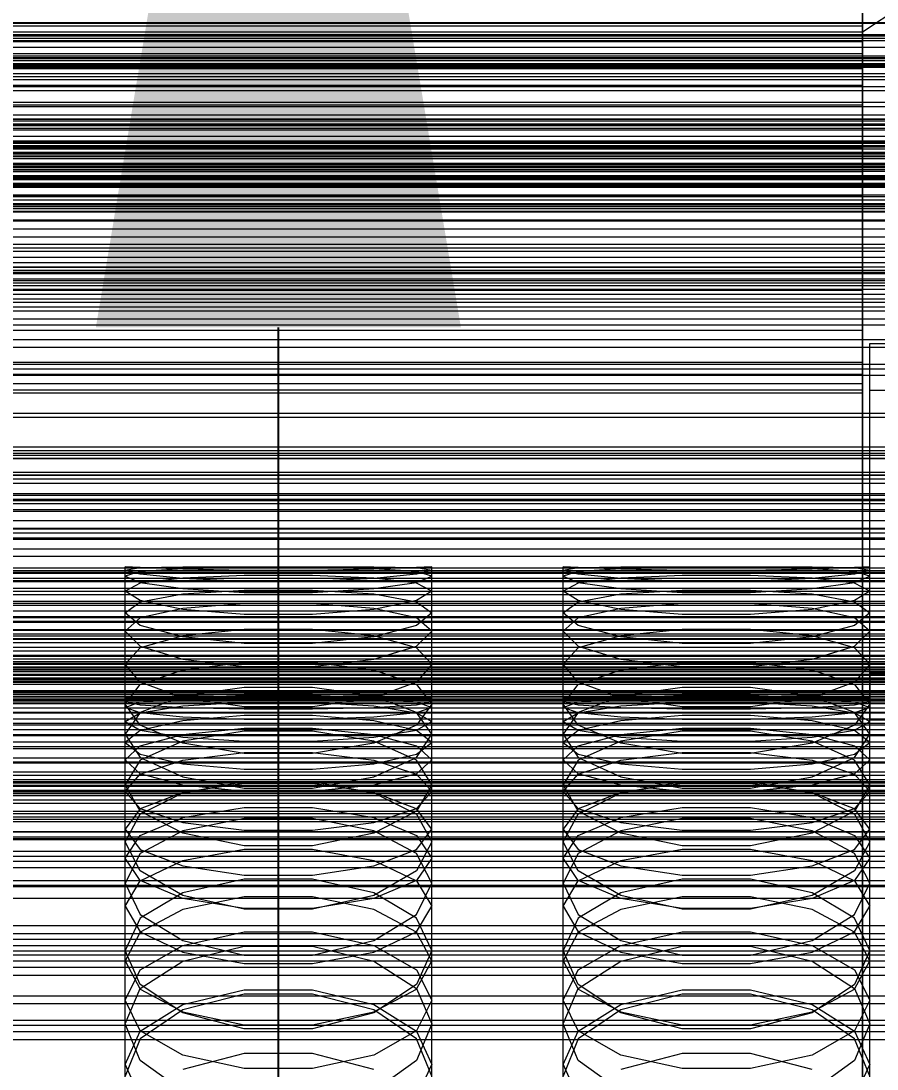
# Model space of a CAD drawing. Header units: millimetres. Extents: x -1970 to 59977, y -50268 to 6837.
# Drawn here: x 14.7 to 132, y -33951.5 to -33808.1 of the extents above; entities that cross this region are included whole.
import ezdxf

# ---------------------------------------------------------------- set-up
doc = ezdxf.new("R2010")
doc.units = ezdxf.units.MM
for name, color, linetype, lineweight in [('COTAS_O', 1, 'Continuous', 0), ('frontal_briquetadora', 7, 'Continuous', 0), ('frontal_C01', 7, 'Continuous', 0), ('frontal_C02', 7, 'Continuous', 0), ('frontal_C03', 7, 'Continuous', 0), ('frontal_secador', 7, 'Continuous', 0)]:
    doc.layers.add(name, color=color, linetype=linetype, lineweight=lineweight)
doc.dimstyles.new('R19_100', dxfattribs={"dimtxt": 250, "dimasz": 150, "dimexe": 150, "dimexo": 80, "dimgap": 100, "dimtad": 1, "dimtih": 1, "dimtoh": 1, "dimdsep": 46, "dimcen": 0.09, "dimadec": 0, "dimazin": 0, "dimtfac": 1, "dimtdec": 4, "dimtofl": 0, "dimtmove": 0, "dimatfit": 3, "dimfxl": 1, "dimtolj": 1, "dimtzin": 0, "dimarcsym": 0})

# ---------------------------------------------------------------- blocks, each defined once
blk = doc.blocks.new('*D39')
at = {"layer": 'COTAS_O', "color": 0, "lineweight": -2, "transparency": 16777216}
for p, q in [((-1725, -34320), (-1725, -33550)), ((1725, -34320), (1725, -33550)), ((-1575, -33700), (1575, -33700))]:
    blk.add_line(p, q, dxfattribs=at)
at = {"layer": 'COTAS_O', "color": 0, "transparency": 16777216}
for points in [[(-1575, -33675), (-1575, -33725), (-1725, -33700)], [(1575, -33675), (1575, -33725), (1725, -33700)]]:
    blk.add_solid(points, dxfattribs=at)
at = {"layer": 'Defpoints', "color": 0, "transparency": 16777216}
for p in [(1725, -33700), (-1725, -34400), (1725, -34400)]:
    blk.add_point(p, dxfattribs=at)
blk = doc.blocks.new('*D42')
at = {"layer": 'COTAS_O', "color": 0, "lineweight": -2, "transparency": 16777216}
for p, q in [((-570, -33700), (200, -33700)), ((50, -34750), (50, -33850)), ((-570, -34900), (200, -34900))]:
    blk.add_line(p, q, dxfattribs=at)
at = {"layer": 'COTAS_O', "color": 0, "transparency": 16777216}
for points in [[(25, -33850), (75, -33850), (50, -33700)], [(25, -34750), (75, -34750), (50, -34900)]]:
    blk.add_solid(points, dxfattribs=at)
at = {"layer": 'Defpoints', "color": 0, "transparency": 16777216}
for p in [(-650, -33700), (50, -33700), (-650, -34900)]:
    blk.add_point(p, dxfattribs=at)

msp = doc.modelspace()

# ---------------------------------------------------------------- linework, layer by layer
at = {"layer": 'frontal_briquetadora'}
for p, q in [((200, -33808.326), (-160, -33808.326)), ((200, -33861.773), (-160, -33861.773)), ((31.08, -33882.856), (29, -33882.75)), ((29, -33900.75), (29, -33882.75)), ((29, -33883.222), (31.08, -33882.881)), ((31.08, -33883.775), (29, -33883.222)), ((29, -33901.201), (29, -33883.222)), ((31.08, -33882.881), (36.906, -33882.76)), ((36.906, -33883.094), (31.08, -33882.856)), ((36.906, -33883.063), (31.08, -33883.423)), ((36.906, -33882.76), (45.326, -33882.752)), ((45.326, -33882.922), (36.906, -33883.063)), ((45.326, -33883.285), (36.906, -33883.094)), ((45.326, -33882.752), (54.674, -33882.752)), ((54.674, -33882.922), (45.326, -33882.922)), ((54.674, -33883.285), (45.326, -33883.285)), ((54.674, -33882.752), (63.094, -33882.76)), ((63.094, -33883.063), (54.674, -33882.922)), ((63.094, -33883.094), (54.674, -33883.285)), ((63.094, -33882.76), (68.92, -33882.881)), ((68.92, -33882.856), (63.094, -33883.094)), ((68.92, -33883.423), (63.094, -33883.063)), ((71, -33882.75), (68.92, -33882.856)), ((68.92, -33882.881), (71, -33883.222)), ((71, -33883.222), (68.92, -33883.775)), ((71, -33900.75), (71, -33882.75)), ((71, -33901.201), (71, -33883.222)), ((91.08, -33882.856), (89, -33882.75)), ((89, -33900.75), (89, -33882.75)), ((89, -33883.222), (91.08, -33882.881)), ((91.08, -33883.775), (89, -33883.222)), ((89, -33901.201), (89, -33883.222)), ((91.08, -33882.881), (96.906, -33882.76)), ((96.906, -33883.094), (91.08, -33882.856)), ((96.906, -33883.063), (91.08, -33883.423)), ((96.906, -33882.76), (105.326, -33882.752)), ((105.326, -33882.922), (96.906, -33883.063)), ((105.326, -33883.285), (96.906, -33883.094)), ((105.326, -33882.752), (114.674, -33882.752)), ((114.674, -33882.922), (105.326, -33882.922)), ((114.674, -33883.285), (105.326, -33883.285)), ((114.674, -33882.752), (123.094, -33882.76)), ((123.094, -33883.063), (114.674, -33882.922)), ((123.094, -33883.094), (114.674, -33883.285)), ((123.094, -33882.76), (128.92, -33882.881)), ((128.92, -33882.856), (123.094, -33883.094)), ((128.92, -33883.423), (123.094, -33883.063)), ((131, -33882.75), (128.92, -33882.856)), ((128.92, -33882.881), (131, -33883.222)), ((131, -33883.222), (128.92, -33883.775)), ((131, -33900.75), (131, -33882.75)), ((131, -33901.201), (131, -33883.222)), ((31.08, -33883.423), (29, -33884.062)), ((29, -33902.002), (29, -33884.062)), ((29, -33884.062), (31.08, -33884.912)), ((36.906, -33884.371), (31.08, -33883.775)), ((36.906, -33884.304), (31.08, -33885.021)), ((45.326, -33883.964), (36.906, -33884.304)), ((45.326, -33884.761), (36.906, -33884.371)), ((54.674, -33883.964), (45.326, -33883.964)), ((54.674, -33884.761), (45.326, -33884.761)), ((63.094, -33884.304), (54.674, -33883.964)), ((63.094, -33884.371), (54.674, -33884.761)), ((68.92, -33883.775), (63.094, -33884.371)), ((68.92, -33885.021), (63.094, -33884.304)), ((71, -33884.062), (68.92, -33883.423)), ((68.92, -33884.912), (71, -33884.062)), ((71, -33902.002), (71, -33884.062)), ((91.08, -33883.423), (89, -33884.062)), ((89, -33902.002), (89, -33884.062)), ((89, -33884.062), (91.08, -33884.912)), ((96.906, -33884.371), (91.08, -33883.775)), ((96.906, -33884.304), (91.08, -33885.021)), ((105.326, -33883.964), (96.906, -33884.304)), ((105.326, -33884.761), (96.906, -33884.371)), ((114.674, -33883.964), (105.326, -33883.964)), ((114.674, -33884.761), (105.326, -33884.761)), ((123.094, -33884.304), (114.674, -33883.964)), ((123.094, -33884.371), (114.674, -33884.761)), ((128.92, -33883.775), (123.094, -33884.371)), ((128.92, -33885.021), (123.094, -33884.304)), ((131, -33884.062), (128.92, -33883.423)), ((128.92, -33884.912), (131, -33884.062)), ((131, -33902.002), (131, -33884.062)), ((31.08, -33885.021), (29, -33886.106)), ((29, -33903.952), (29, -33886.106)), ((31.08, -33887.4), (29, -33886.106)), ((31.08, -33884.912), (36.906, -33885.746)), ((36.906, -33885.746), (45.326, -33886.268)), ((36.906, -33886.485), (45.326, -33885.947)), ((45.326, -33885.947), (54.674, -33885.947)), ((45.326, -33886.268), (54.674, -33886.268)), ((54.674, -33886.268), (63.094, -33885.746)), ((54.674, -33885.947), (63.094, -33886.485)), ((63.094, -33885.746), (68.92, -33884.912)), ((71, -33886.106), (68.92, -33885.021)), ((71, -33886.106), (68.92, -33887.4)), ((71, -33903.952), (71, -33886.106)), ((91.08, -33885.021), (89, -33886.106)), ((89, -33903.952), (89, -33886.106)), ((91.08, -33887.4), (89, -33886.106)), ((91.08, -33884.912), (96.906, -33885.746)), ((96.906, -33885.746), (105.326, -33886.268)), ((96.906, -33886.485), (105.326, -33885.947)), ((105.326, -33885.947), (114.674, -33885.947)), ((105.326, -33886.268), (114.674, -33886.268)), ((114.674, -33886.268), (123.094, -33885.746)), ((114.674, -33885.947), (123.094, -33886.485)), ((123.094, -33885.746), (128.92, -33884.912)), ((131, -33886.106), (128.92, -33885.021)), ((131, -33886.106), (128.92, -33887.4)), ((131, -33903.952), (131, -33886.106)), ((29, -33889.086), (31.08, -33887.559)), ((31.08, -33887.559), (36.906, -33886.485)), ((36.906, -33888.59), (31.08, -33887.4)), ((63.094, -33886.485), (68.92, -33887.559)), ((68.92, -33887.4), (63.094, -33888.59)), ((68.92, -33887.559), (71, -33889.086)), ((89, -33889.086), (91.08, -33887.559)), ((91.08, -33887.559), (96.906, -33886.485)), ((96.906, -33888.59), (91.08, -33887.4)), ((123.094, -33886.485), (128.92, -33887.559)), ((128.92, -33887.4), (123.094, -33888.59)), ((128.92, -33887.559), (131, -33889.086)), ((31.08, -33890.822), (29, -33889.086)), ((29, -33906.796), (29, -33889.086)), ((36.906, -33888.46), (31.08, -33889.77)), ((45.326, -33887.791), (36.906, -33888.46)), ((45.326, -33889.308), (36.906, -33888.59)), ((54.674, -33887.791), (45.326, -33887.791)), ((63.094, -33888.46), (54.674, -33887.791)), ((63.094, -33888.59), (54.674, -33889.308)), ((68.92, -33889.77), (63.094, -33888.46)), ((71, -33889.086), (68.92, -33890.822)), ((71, -33906.796), (71, -33889.086)), ((91.08, -33890.822), (89, -33889.086)), ((89, -33906.796), (89, -33889.086)), ((96.906, -33888.46), (91.08, -33889.77)), ((105.326, -33887.791), (96.906, -33888.46)), ((105.326, -33889.308), (96.906, -33888.59)), ((114.674, -33887.791), (105.326, -33887.791)), ((123.094, -33888.46), (114.674, -33887.791)), ((123.094, -33888.59), (114.674, -33889.308)), ((128.92, -33889.77), (123.094, -33888.46)), ((131, -33889.086), (128.92, -33890.822)), ((131, -33906.796), (131, -33889.086)), ((31.08, -33889.77), (29, -33891.591)), ((54.674, -33889.308), (45.326, -33889.308)), ((71, -33891.591), (68.92, -33889.77)), ((91.08, -33889.77), (89, -33891.591)), ((114.674, -33889.308), (105.326, -33889.308)), ((131, -33891.591), (128.92, -33889.77)), ((29, -33909.185), (29, -33891.591)), ((29, -33891.591), (31.08, -33893.618)), ((36.906, -33892.364), (31.08, -33890.822)), ((45.326, -33891.333), (36.906, -33892.198)), ((54.674, -33891.333), (45.326, -33891.333)), ((63.094, -33892.198), (54.674, -33891.333)), ((68.92, -33890.822), (63.094, -33892.364)), ((68.92, -33893.618), (71, -33891.591)), ((71, -33909.185), (71, -33891.591)), ((89, -33909.185), (89, -33891.591)), ((89, -33891.591), (91.08, -33893.618)), ((96.906, -33892.364), (91.08, -33890.822)), ((105.326, -33891.333), (96.906, -33892.198)), ((114.674, -33891.333), (105.326, -33891.333)), ((123.094, -33892.198), (114.674, -33891.333)), ((128.92, -33890.822), (123.094, -33892.364)), ((128.92, -33893.618), (131, -33891.591)), ((131, -33909.185), (131, -33891.591)), ((36.906, -33892.198), (31.08, -33893.859)), ((45.326, -33893.278), (36.906, -33892.364)), ((54.674, -33893.277), (45.326, -33893.278)), ((63.094, -33892.364), (54.674, -33893.277)), ((68.92, -33893.859), (63.094, -33892.198)), ((96.906, -33892.198), (91.08, -33893.859)), ((105.326, -33893.278), (96.906, -33892.364)), ((114.674, -33893.277), (105.326, -33893.278)), ((123.094, -33892.364), (114.674, -33893.277)), ((128.92, -33893.859), (123.094, -33892.198)), ((31.08, -33893.859), (29, -33896.116)), ((31.08, -33893.618), (36.906, -33895.393)), ((63.094, -33895.393), (68.92, -33893.618)), ((71, -33896.116), (68.92, -33893.859)), ((91.08, -33893.859), (89, -33896.116)), ((91.08, -33893.618), (96.906, -33895.393)), ((123.094, -33895.393), (128.92, -33893.618)), ((131, -33896.116), (128.92, -33893.859)), ((200, -33895.045), (-160, -33895.045)), ((31.08, -33898.576), (29, -33896.116)), ((29, -33913.502), (29, -33896.116)), ((36.906, -33895.393), (45.326, -33896.435)), ((36.906, -33896.858), (45.326, -33895.8)), ((45.326, -33895.8), (54.674, -33895.8)), ((54.674, -33896.435), (63.094, -33895.393)), ((54.674, -33895.8), (63.094, -33896.858)), ((71, -33896.116), (68.92, -33898.576)), ((71, -33913.502), (71, -33896.116)), ((91.08, -33898.576), (89, -33896.116)), ((89, -33913.502), (89, -33896.116)), ((96.906, -33895.393), (105.326, -33896.435)), ((96.906, -33896.858), (105.326, -33895.8)), ((105.326, -33895.8), (114.674, -33895.8)), ((114.674, -33896.435), (123.094, -33895.393)), ((114.674, -33895.8), (123.094, -33896.858)), ((131, -33896.116), (128.92, -33898.576)), ((131, -33913.502), (131, -33896.116)), ((31.08, -33898.867), (36.906, -33896.858)), ((45.326, -33896.435), (54.674, -33896.435)), ((63.094, -33896.858), (68.92, -33898.867)), ((91.08, -33898.867), (96.906, -33896.858)), ((105.326, -33896.435), (114.674, -33896.435)), ((123.094, -33896.858), (128.92, -33898.867)), ((29, -33901.553), (31.08, -33898.867)), ((36.906, -33900.697), (31.08, -33898.576)), ((68.92, -33898.576), (63.094, -33900.697)), ((68.92, -33898.867), (71, -33901.553)), ((89, -33901.553), (91.08, -33898.867)), ((96.906, -33900.697), (91.08, -33898.576)), ((128.92, -33898.576), (123.094, -33900.697)), ((128.92, -33898.867), (131, -33901.553)), ((184, -33900), (-194, -33900)), ((36.907, -33900.395), (31.08, -33900.754)), ((36.906, -33900.472), (31.08, -33902.709)), ((45.326, -33899.285), (36.906, -33900.472)), ((45.327, -33900.196), (36.907, -33900.395)), ((36.907, -33900.66), (45.327, -33900.329)), ((54.674, -33899.285), (45.326, -33899.285)), ((54.673, -33900.196), (45.327, -33900.196)), ((45.327, -33900.329), (54.673, -33900.329)), ((63.093, -33900.395), (54.673, -33900.196)), ((54.673, -33900.329), (63.093, -33900.66)), ((63.094, -33900.472), (54.674, -33899.285)), ((68.92, -33900.754), (63.093, -33900.395)), ((68.92, -33902.709), (63.094, -33900.472)), ((96.907, -33900.395), (91.08, -33900.754)), ((96.906, -33900.472), (91.08, -33902.709)), ((105.326, -33899.285), (96.906, -33900.472)), ((105.327, -33900.196), (96.907, -33900.395)), ((96.907, -33900.66), (105.327, -33900.329)), ((114.674, -33899.285), (105.326, -33899.285)), ((114.673, -33900.196), (105.327, -33900.196)), ((105.327, -33900.329), (114.673, -33900.329)), ((123.093, -33900.395), (114.673, -33900.196)), ((114.673, -33900.329), (123.093, -33900.66)), ((123.094, -33900.472), (114.674, -33899.285)), ((128.92, -33900.754), (123.093, -33900.395)), ((128.92, -33902.709), (123.094, -33900.472)), ((29, -33900.75), (31.08, -33900.75)), ((31.08, -33900.754), (29, -33901.201)), ((29, -33901.201), (31.08, -33901.648)), ((29, -33902.002), (31.08, -33901.257)), ((31.08, -33904.442), (29, -33901.553)), ((29, -33918.691), (29, -33901.553)), ((31.08, -33902.746), (29, -33902.002)), ((31.08, -33901.257), (36.907, -33900.66)), ((31.08, -33900.75), (36.907, -33900.75)), ((31.08, -33901.648), (36.907, -33902.006)), ((31.08, -33902.762), (36.907, -33901.809)), ((45.326, -33901.931), (36.906, -33900.697)), ((36.907, -33900.75), (45.327, -33900.75)), ((36.907, -33901.809), (45.327, -33901.279)), ((36.907, -33902.006), (45.327, -33902.205)), ((54.674, -33901.931), (45.326, -33901.931)), ((45.327, -33900.75), (54.673, -33900.75)), ((45.327, -33901.279), (54.673, -33901.279)), ((54.673, -33900.75), (63.093, -33900.75)), ((54.673, -33901.279), (63.093, -33901.809)), ((54.673, -33902.205), (63.093, -33902.006)), ((63.094, -33900.697), (54.674, -33901.931)), ((63.093, -33900.66), (68.92, -33901.257)), ((63.093, -33900.75), (68.92, -33900.75)), ((63.093, -33902.006), (68.92, -33901.648)), ((63.093, -33901.809), (68.92, -33902.762)), ((68.92, -33900.75), (71, -33900.75)), ((71, -33901.201), (68.92, -33900.754)), ((68.92, -33901.648), (71, -33901.201)), ((68.92, -33901.257), (71, -33902.002)), ((71, -33901.553), (68.92, -33904.442)), ((71, -33902.002), (68.92, -33902.746)), ((71, -33918.691), (71, -33901.553)), ((89, -33900.75), (91.08, -33900.75)), ((91.08, -33900.754), (89, -33901.201)), ((89, -33901.201), (91.08, -33901.648)), ((89, -33902.002), (91.08, -33901.257)), ((91.08, -33904.442), (89, -33901.553)), ((89, -33918.691), (89, -33901.553)), ((91.08, -33902.746), (89, -33902.002)), ((91.08, -33901.257), (96.907, -33900.66)), ((91.08, -33900.75), (96.907, -33900.75)), ((91.08, -33901.648), (96.907, -33902.006)), ((91.08, -33902.762), (96.907, -33901.809)), ((105.326, -33901.931), (96.906, -33900.697)), ((96.907, -33900.75), (105.327, -33900.75)), ((96.907, -33901.809), (105.327, -33901.279)), ((96.907, -33902.006), (105.327, -33902.205)), ((114.674, -33901.931), (105.326, -33901.931)), ((105.327, -33900.75), (114.673, -33900.75)), ((105.327, -33901.279), (114.673, -33901.279)), ((114.673, -33900.75), (123.093, -33900.75)), ((114.673, -33901.279), (123.093, -33901.809)), ((114.673, -33902.205), (123.093, -33902.006)), ((123.094, -33900.697), (114.674, -33901.931)), ((123.093, -33900.66), (128.92, -33901.257)), ((123.093, -33900.75), (128.92, -33900.75)), ((123.093, -33902.006), (128.92, -33901.648)), ((123.093, -33901.809), (128.92, -33902.762)), ((128.92, -33900.75), (131, -33900.75)), ((131, -33901.201), (128.92, -33900.754)), ((128.92, -33901.648), (131, -33901.201)), ((128.92, -33901.257), (131, -33902.002)), ((131, -33901.553), (128.92, -33904.442)), ((131, -33902.002), (128.92, -33902.746)), ((131, -33918.691), (131, -33901.553)), ((31.08, -33902.709), (29, -33905.679)), ((29, -33903.952), (31.08, -33902.762)), ((36.907, -33903.344), (31.08, -33902.746)), ((45.327, -33903.131), (36.907, -33903.856)), ((45.327, -33903.675), (36.907, -33903.344)), ((45.327, -33902.205), (54.673, -33902.205)), ((54.673, -33903.131), (45.327, -33903.131)), ((63.093, -33903.856), (54.673, -33903.131)), ((63.093, -33903.344), (54.673, -33903.675)), ((68.92, -33902.746), (63.093, -33903.344)), ((71, -33905.679), (68.92, -33902.709)), ((68.92, -33902.762), (71, -33903.952)), ((91.08, -33902.709), (89, -33905.679)), ((89, -33903.952), (91.08, -33902.762)), ((96.907, -33903.344), (91.08, -33902.746)), ((105.327, -33903.131), (96.907, -33903.856)), ((105.327, -33903.675), (96.907, -33903.344)), ((105.327, -33902.205), (114.673, -33902.205)), ((114.673, -33903.131), (105.327, -33903.131)), ((123.093, -33903.856), (114.673, -33903.131)), ((123.093, -33903.344), (114.673, -33903.675)), ((128.92, -33902.746), (123.093, -33903.344)), ((131, -33905.679), (128.92, -33902.709)), ((128.92, -33902.762), (131, -33903.952)), ((29, -33903.952), (31.08, -33905.141)), ((36.907, -33903.856), (31.08, -33905.165)), ((36.906, -33906.903), (31.08, -33904.442)), ((36.907, -33905.719), (45.327, -33904.863)), ((54.673, -33903.675), (45.327, -33903.675)), ((45.327, -33904.863), (54.673, -33904.863)), ((54.673, -33904.863), (63.093, -33905.719)), ((68.92, -33905.165), (63.093, -33903.856)), ((68.92, -33904.442), (63.094, -33906.903)), ((68.92, -33905.141), (71, -33903.952)), ((89, -33903.952), (91.08, -33905.141)), ((96.907, -33903.856), (91.08, -33905.165)), ((96.906, -33906.903), (91.08, -33904.442)), ((96.907, -33905.719), (105.327, -33904.863)), ((114.673, -33903.675), (105.327, -33903.675)), ((105.327, -33904.863), (114.673, -33904.863)), ((114.673, -33904.863), (123.093, -33905.719)), ((128.92, -33905.165), (123.093, -33903.856)), ((128.92, -33904.442), (123.094, -33906.903)), ((128.92, -33905.141), (131, -33903.952)), ((31.08, -33905.165), (29, -33906.796)), ((29, -33922.627), (29, -33905.679)), ((29, -33905.679), (31.08, -33908.849)), ((31.08, -33905.141), (36.907, -33906.095)), ((31.08, -33907.261), (36.907, -33905.719)), ((45.326, -33905.267), (36.906, -33906.643)), ((36.907, -33906.095), (45.327, -33906.624)), ((54.674, -33905.267), (45.326, -33905.267)), ((54.673, -33906.624), (63.093, -33906.095)), ((63.094, -33906.643), (54.674, -33905.267)), ((63.093, -33906.095), (68.92, -33905.141)), ((63.093, -33905.719), (68.92, -33907.261)), ((71, -33906.796), (68.92, -33905.165)), ((68.92, -33908.849), (71, -33905.679)), ((71, -33922.627), (71, -33905.679)), ((91.08, -33905.165), (89, -33906.796)), ((89, -33922.627), (89, -33905.679)), ((89, -33905.679), (91.08, -33908.849)), ((91.08, -33905.141), (96.907, -33906.095)), ((91.08, -33907.261), (96.907, -33905.719)), ((105.326, -33905.267), (96.906, -33906.643)), ((96.907, -33906.095), (105.327, -33906.624)), ((114.674, -33905.267), (105.326, -33905.267)), ((114.673, -33906.624), (123.093, -33906.095)), ((123.094, -33906.643), (114.674, -33905.267)), ((123.093, -33906.095), (128.92, -33905.141)), ((123.093, -33905.719), (128.92, -33907.261)), ((131, -33906.796), (128.92, -33905.165)), ((128.92, -33908.849), (131, -33905.679)), ((131, -33922.627), (131, -33905.679)), ((29, -33906.796), (31.08, -33908.427)), ((29, -33909.185), (31.08, -33907.261)), ((36.906, -33906.643), (31.08, -33909.219)), ((45.326, -33908.325), (36.906, -33906.903)), ((45.327, -33906.624), (54.673, -33906.624)), ((63.094, -33906.903), (54.674, -33908.325)), ((68.92, -33909.219), (63.094, -33906.643)), ((68.92, -33908.427), (71, -33906.796)), ((68.92, -33907.261), (71, -33909.185)), ((89, -33906.796), (91.08, -33908.427)), ((89, -33909.185), (91.08, -33907.261)), ((96.906, -33906.643), (91.08, -33909.219)), ((105.326, -33908.325), (96.906, -33906.903)), ((105.327, -33906.624), (114.673, -33906.624)), ((123.094, -33906.903), (114.674, -33908.325)), ((128.92, -33909.219), (123.094, -33906.643)), ((128.92, -33908.427), (131, -33906.796)), ((128.92, -33907.261), (131, -33909.185)), ((31.08, -33911.108), (29, -33909.185)), ((31.08, -33909.219), (29, -33912.608)), ((31.08, -33908.427), (36.907, -33909.735)), ((31.08, -33908.849), (36.906, -33911.534)), ((36.907, -33909.253), (45.327, -33908.203)), ((54.674, -33908.325), (45.326, -33908.325)), ((45.327, -33908.203), (54.673, -33908.203)), ((54.673, -33908.203), (63.093, -33909.253)), ((63.093, -33909.735), (68.92, -33908.427)), ((63.094, -33911.534), (68.92, -33908.849)), ((71, -33909.185), (68.92, -33911.108)), ((71, -33912.608), (68.92, -33909.219)), ((91.08, -33911.108), (89, -33909.185)), ((91.08, -33909.219), (89, -33912.608)), ((91.08, -33908.427), (96.907, -33909.735)), ((91.08, -33908.849), (96.906, -33911.534)), ((96.907, -33909.253), (105.327, -33908.203)), ((114.674, -33908.325), (105.326, -33908.325)), ((105.327, -33908.203), (114.673, -33908.203)), ((114.673, -33908.203), (123.093, -33909.253)), ((123.093, -33909.735), (128.92, -33908.427)), ((123.094, -33911.534), (128.92, -33908.849)), ((131, -33909.185), (128.92, -33911.108)), ((131, -33912.608), (128.92, -33909.219)), ((31.08, -33911.144), (36.907, -33909.253)), ((36.907, -33909.735), (45.327, -33910.461)), ((45.327, -33910.461), (54.673, -33910.461)), ((54.673, -33910.461), (63.093, -33909.735)), ((63.093, -33909.253), (68.92, -33911.144)), ((91.08, -33911.144), (96.907, -33909.253)), ((96.907, -33909.735), (105.327, -33910.461)), ((105.327, -33910.461), (114.673, -33910.461)), ((114.673, -33910.461), (123.093, -33909.735)), ((123.093, -33909.253), (128.92, -33911.144)), ((29, -33913.502), (31.08, -33911.144)), ((36.907, -33912.651), (31.08, -33911.108)), ((36.906, -33911.534), (45.326, -33913.08)), ((54.674, -33913.08), (63.094, -33911.534)), ((68.92, -33911.108), (63.093, -33912.651)), ((68.92, -33911.144), (71, -33913.502)), ((89, -33913.502), (91.08, -33911.144)), ((96.907, -33912.651), (91.08, -33911.108)), ((96.906, -33911.534), (105.326, -33913.08)), ((114.674, -33913.08), (123.094, -33911.534)), ((128.92, -33911.108), (123.093, -33912.651)), ((128.92, -33911.144), (131, -33913.502)), ((31.08, -33916.193), (29, -33912.608)), ((29, -33929.238), (29, -33912.608)), ((29, -33913.502), (31.08, -33915.861)), ((36.906, -33913.701), (45.326, -33912.14)), ((45.327, -33912.428), (36.907, -33913.668)), ((45.327, -33913.507), (36.907, -33912.651)), ((45.326, -33912.14), (54.674, -33912.14)), ((45.326, -33913.08), (54.674, -33913.08)), ((54.673, -33912.428), (45.327, -33912.428)), ((54.673, -33913.507), (45.327, -33913.507)), ((63.093, -33913.668), (54.673, -33912.428)), ((63.093, -33912.651), (54.673, -33913.507)), ((54.674, -33912.14), (63.094, -33913.701)), ((71, -33912.608), (68.92, -33916.193)), ((68.92, -33915.861), (71, -33913.502)), ((71, -33929.238), (71, -33912.608)), ((91.08, -33916.193), (89, -33912.608)), ((89, -33929.238), (89, -33912.608)), ((89, -33913.502), (91.08, -33915.861)), ((96.906, -33913.701), (105.326, -33912.14)), ((105.327, -33912.428), (96.907, -33913.668)), ((105.327, -33913.507), (96.907, -33912.651)), ((105.326, -33912.14), (114.674, -33912.14)), ((105.326, -33913.08), (114.674, -33913.08)), ((114.673, -33912.428), (105.327, -33912.428)), ((114.673, -33913.507), (105.327, -33913.507)), ((123.093, -33913.668), (114.673, -33912.428)), ((123.093, -33912.651), (114.673, -33913.507)), ((114.674, -33912.14), (123.094, -33913.701)), ((131, -33912.608), (128.92, -33916.193)), ((128.92, -33915.861), (131, -33913.502)), ((131, -33929.238), (131, -33912.608)), ((36.907, -33913.668), (31.08, -33915.903)), ((31.08, -33916.61), (36.906, -33913.701)), ((68.92, -33915.903), (63.093, -33913.668)), ((63.094, -33913.701), (68.92, -33916.61)), ((96.907, -33913.668), (91.08, -33915.903)), ((91.08, -33916.61), (96.906, -33913.701)), ((128.92, -33915.903), (123.093, -33913.668)), ((123.094, -33913.701), (128.92, -33916.61)), ((31.08, -33915.903), (29, -33918.691)), ((31.08, -33915.861), (36.907, -33917.752)), ((36.906, -33919.209), (31.08, -33916.193)), ((36.907, -33917.096), (45.327, -33915.73)), ((45.327, -33915.73), (54.673, -33915.73)), ((54.673, -33915.73), (63.093, -33917.096)), ((63.093, -33917.752), (68.92, -33915.861)), ((68.92, -33916.193), (63.094, -33919.209)), ((71, -33918.691), (68.92, -33915.903)), ((91.08, -33915.903), (89, -33918.691)), ((91.08, -33915.861), (96.907, -33917.752)), ((96.906, -33919.209), (91.08, -33916.193)), ((96.907, -33917.096), (105.327, -33915.73)), ((105.327, -33915.73), (114.673, -33915.73)), ((114.673, -33915.73), (123.093, -33917.096)), ((123.093, -33917.752), (128.92, -33915.861)), ((128.92, -33916.193), (123.094, -33919.209)), ((131, -33918.691), (128.92, -33915.903)), ((29, -33920.41), (31.08, -33916.61)), ((31.08, -33919.558), (36.907, -33917.096)), ((45.326, -33917.209), (36.906, -33918.891)), ((36.907, -33917.752), (45.327, -33918.801)), ((54.674, -33917.209), (45.326, -33917.209)), ((54.673, -33918.801), (63.093, -33917.752)), ((63.094, -33918.891), (54.674, -33917.209)), ((63.093, -33917.096), (68.92, -33919.558)), ((68.92, -33916.61), (71, -33920.41)), ((89, -33920.41), (91.08, -33916.61)), ((91.08, -33919.558), (96.907, -33917.096)), ((105.326, -33917.209), (96.906, -33918.891)), ((96.907, -33917.752), (105.327, -33918.801)), ((114.674, -33917.209), (105.326, -33917.209)), ((114.673, -33918.801), (123.093, -33917.752)), ((123.094, -33918.891), (114.674, -33917.209)), ((123.093, -33917.096), (128.92, -33919.558)), ((128.92, -33916.61), (131, -33920.41)), ((29, -33918.691), (31.08, -33921.478)), ((36.906, -33918.891), (31.08, -33922.018)), ((45.326, -33920.937), (36.906, -33919.209)), ((45.327, -33918.801), (54.673, -33918.801)), ((63.094, -33919.209), (54.674, -33920.937)), ((68.92, -33922.018), (63.094, -33918.891)), ((68.92, -33921.478), (71, -33918.691)), ((89, -33918.691), (91.08, -33921.478)), ((96.906, -33918.891), (91.08, -33922.018)), ((105.326, -33920.937), (96.906, -33919.209)), ((105.327, -33918.801), (114.673, -33918.801)), ((123.094, -33919.209), (114.674, -33920.937)), ((128.92, -33922.018), (123.094, -33918.891)), ((128.92, -33921.478), (131, -33918.691)), ((200, -33920), (-160, -33920)), ((29, -33922.627), (31.08, -33919.558)), ((31.08, -33924.402), (29, -33920.41)), ((29, -33936.682), (29, -33920.41)), ((68.92, -33919.558), (71, -33922.627)), ((71, -33920.41), (68.92, -33924.402)), ((71, -33936.682), (71, -33920.41)), ((89, -33922.627), (91.08, -33919.558)), ((91.08, -33924.402), (89, -33920.41)), ((89, -33936.682), (89, -33920.41)), ((128.92, -33919.558), (131, -33922.627)), ((131, -33920.41), (128.92, -33924.402)), ((131, -33936.682), (131, -33920.41)), ((31.08, -33922.018), (29, -33926.087)), ((31.08, -33921.478), (36.907, -33923.713)), ((36.907, -33922.955), (45.327, -33921.403)), ((54.674, -33920.937), (45.326, -33920.937)), ((45.327, -33921.403), (54.673, -33921.403)), ((54.673, -33921.403), (63.093, -33922.955)), ((63.093, -33923.713), (68.92, -33921.478)), ((71, -33926.087), (68.92, -33922.018)), ((91.08, -33922.018), (89, -33926.087)), ((91.08, -33921.478), (96.907, -33923.713)), ((96.907, -33922.955), (105.327, -33921.403)), ((114.674, -33920.937), (105.326, -33920.937)), ((105.327, -33921.403), (114.673, -33921.403)), ((114.673, -33921.403), (123.093, -33922.955)), ((123.093, -33923.713), (128.92, -33921.478)), ((131, -33926.087), (128.92, -33922.018)), ((31.08, -33925.697), (29, -33922.627)), ((31.08, -33925.751), (36.907, -33922.955)), ((63.093, -33922.955), (68.92, -33925.751)), ((71, -33922.627), (68.92, -33925.697)), ((91.08, -33925.697), (89, -33922.627)), ((91.08, -33925.751), (96.907, -33922.955)), ((123.093, -33922.955), (128.92, -33925.751)), ((131, -33922.627), (128.92, -33925.697)), ((36.906, -33927.741), (31.08, -33924.402)), ((36.907, -33923.713), (45.327, -33924.953)), ((45.327, -33924.953), (54.673, -33924.953)), ((54.673, -33924.953), (63.093, -33923.713)), ((68.92, -33924.402), (63.094, -33927.741)), ((96.906, -33927.741), (91.08, -33924.402)), ((96.907, -33923.713), (105.327, -33924.953)), ((105.327, -33924.953), (114.673, -33924.953)), ((114.673, -33924.953), (123.093, -33923.713)), ((128.92, -33924.402), (123.094, -33927.741)), ((29, -33929.238), (31.08, -33925.751)), ((29, -33942.099), (29, -33926.087)), ((29, -33926.087), (31.08, -33930.345)), ((36.907, -33928.158), (31.08, -33925.697)), ((45.326, -33925.528), (36.906, -33927.39)), ((54.674, -33925.528), (45.326, -33925.528)), ((63.094, -33927.39), (54.674, -33925.528)), ((68.92, -33925.697), (63.093, -33928.158)), ((68.92, -33925.751), (71, -33929.238)), ((68.92, -33930.345), (71, -33926.087)), ((71, -33942.099), (71, -33926.087)), ((89, -33929.238), (91.08, -33925.751)), ((89, -33942.099), (89, -33926.087)), ((89, -33926.087), (91.08, -33930.345)), ((96.907, -33928.158), (91.08, -33925.697)), ((105.326, -33925.528), (96.906, -33927.39)), ((114.674, -33925.528), (105.326, -33925.528)), ((123.094, -33927.39), (114.674, -33925.528)), ((128.92, -33925.697), (123.093, -33928.158)), ((128.92, -33925.751), (131, -33929.238)), ((128.92, -33930.345), (131, -33926.087)), ((131, -33942.099), (131, -33926.087)), ((36.906, -33927.39), (31.08, -33930.837)), ((45.326, -33929.647), (36.906, -33927.741)), ((63.094, -33927.741), (54.674, -33929.647)), ((68.92, -33930.837), (63.094, -33927.39)), ((96.906, -33927.39), (91.08, -33930.837)), ((105.326, -33929.647), (96.906, -33927.741)), ((123.094, -33927.741), (114.674, -33929.647)), ((128.92, -33930.837), (123.094, -33927.39)), ((29, -33929.238), (31.08, -33932.725)), ((45.327, -33927.928), (36.907, -33929.662)), ((45.327, -33929.524), (36.907, -33928.158)), ((54.673, -33927.928), (45.327, -33927.928)), ((63.093, -33929.662), (54.673, -33927.928)), ((63.093, -33928.158), (54.673, -33929.524)), ((68.92, -33932.725), (71, -33929.238)), ((89, -33929.238), (91.08, -33932.725)), ((105.327, -33927.928), (96.907, -33929.662)), ((105.327, -33929.524), (96.907, -33928.158)), ((114.673, -33927.928), (105.327, -33927.928)), ((123.093, -33929.662), (114.673, -33927.928)), ((123.093, -33928.158), (114.673, -33929.524)), ((128.92, -33932.725), (131, -33929.238)), ((36.907, -33929.662), (31.08, -33932.786)), ((31.08, -33930.345), (36.906, -33933.895)), ((54.674, -33929.647), (45.326, -33929.647)), ((54.673, -33929.524), (45.327, -33929.524)), ((68.92, -33932.786), (63.093, -33929.662)), ((63.094, -33933.895), (68.92, -33930.345)), ((96.907, -33929.662), (91.08, -33932.786)), ((91.08, -33930.345), (96.906, -33933.895)), ((114.674, -33929.647), (105.326, -33929.647)), ((114.673, -33929.524), (105.327, -33929.524)), ((128.92, -33932.786), (123.093, -33929.662)), ((123.094, -33933.895), (128.92, -33930.345)), ((31.08, -33930.837), (29, -33935.302)), ((71, -33935.302), (68.92, -33930.837)), ((91.08, -33930.837), (89, -33935.302)), ((131, -33935.302), (128.92, -33930.837)), ((31.08, -33932.786), (29, -33936.682)), ((31.08, -33932.725), (36.907, -33935.521)), ((36.907, -33934.597), (45.327, -33932.744)), ((45.327, -33932.744), (54.673, -33932.744)), ((54.673, -33932.744), (63.093, -33934.597)), ((63.093, -33935.521), (68.92, -33932.725)), ((71, -33936.682), (68.92, -33932.786)), ((91.08, -33932.786), (89, -33936.682)), ((91.08, -33932.725), (96.907, -33935.521)), ((96.907, -33934.597), (105.327, -33932.744)), ((105.327, -33932.744), (114.673, -33932.744)), ((114.673, -33932.744), (123.093, -33934.597)), ((123.093, -33935.521), (128.92, -33932.725)), ((131, -33936.682), (128.92, -33932.786)), ((31.08, -33937.935), (36.907, -33934.597)), ((36.906, -33933.895), (45.326, -33935.917)), ((36.906, -33936.726), (45.326, -33934.689)), ((45.326, -33934.689), (54.674, -33934.689)), ((54.674, -33935.917), (63.094, -33933.895)), ((54.674, -33934.689), (63.094, -33936.726)), ((63.093, -33934.597), (68.92, -33937.935)), ((91.08, -33937.935), (96.907, -33934.597)), ((96.906, -33933.895), (105.326, -33935.917)), ((96.906, -33936.726), (105.326, -33934.689)), ((105.326, -33934.689), (114.674, -33934.689)), ((114.674, -33935.917), (123.094, -33933.895)), ((114.674, -33934.689), (123.094, -33936.726)), ((123.093, -33934.597), (128.92, -33937.935)), ((31.08, -33939.949), (29, -33935.302)), ((29, -33950.89), (29, -33935.302)), ((36.907, -33935.521), (45.327, -33937.073)), ((45.326, -33935.917), (54.674, -33935.917)), ((54.673, -33937.073), (63.093, -33935.521)), ((71, -33935.302), (68.92, -33939.949)), ((71, -33950.89), (71, -33935.302)), ((91.08, -33939.949), (89, -33935.302)), ((89, -33950.89), (89, -33935.302)), ((96.907, -33935.521), (105.327, -33937.073)), ((105.326, -33935.917), (114.674, -33935.917)), ((114.673, -33937.073), (123.093, -33935.521)), ((131, -33935.302), (128.92, -33939.949)), ((131, -33950.89), (131, -33935.302)), ((29, -33936.682), (31.08, -33940.578)), ((31.08, -33940.485), (36.906, -33936.726)), ((45.327, -33937.073), (54.673, -33937.073)), ((63.094, -33936.726), (68.92, -33940.485)), ((68.92, -33940.578), (71, -33936.682)), ((89, -33936.682), (91.08, -33940.578)), ((91.08, -33940.485), (96.906, -33936.726)), ((105.327, -33937.073), (114.673, -33937.073)), ((123.094, -33936.726), (128.92, -33940.485)), ((128.92, -33940.578), (131, -33936.682)), ((29, -33942.099), (31.08, -33937.935)), ((68.92, -33937.935), (71, -33942.099)), ((89, -33942.099), (91.08, -33937.935)), ((128.92, -33937.935), (131, -33942.099)), ((29, -33945.334), (31.08, -33940.485)), ((36.906, -33943.808), (31.08, -33939.949)), ((31.08, -33940.578), (36.907, -33943.702)), ((36.907, -33942.681), (45.327, -33940.653)), ((45.327, -33940.653), (54.673, -33940.653)), ((54.673, -33940.653), (63.093, -33942.681)), ((63.093, -33943.702), (68.92, -33940.578)), ((68.92, -33939.949), (63.094, -33943.808)), ((68.92, -33940.485), (71, -33945.334)), ((89, -33945.334), (91.08, -33940.485)), ((96.906, -33943.808), (91.08, -33939.949)), ((91.08, -33940.578), (96.907, -33943.702)), ((96.907, -33942.681), (105.327, -33940.653)), ((105.327, -33940.653), (114.673, -33940.653)), ((114.673, -33940.653), (123.093, -33942.681)), ((123.093, -33943.702), (128.92, -33940.578)), ((128.92, -33939.949), (123.094, -33943.808)), ((128.92, -33940.485), (131, -33945.334)), ((31.08, -33946.262), (29, -33942.099)), ((45.326, -33941.254), (36.906, -33943.404)), ((54.674, -33941.254), (45.326, -33941.254)), ((63.094, -33943.404), (54.674, -33941.254)), ((71, -33942.099), (68.92, -33946.262)), ((91.08, -33946.262), (89, -33942.099)), ((105.326, -33941.254), (96.906, -33943.404)), ((114.674, -33941.254), (105.326, -33941.254)), ((123.094, -33943.404), (114.674, -33941.254)), ((131, -33942.099), (128.92, -33946.262)), ((31.08, -33946.334), (36.907, -33942.681)), ((36.906, -33943.404), (31.08, -33947.366)), ((63.093, -33942.681), (68.92, -33946.334)), ((68.92, -33947.366), (63.094, -33943.404)), ((91.08, -33946.334), (96.907, -33942.681)), ((96.906, -33943.404), (91.08, -33947.366)), ((123.093, -33942.681), (128.92, -33946.334)), ((128.92, -33947.366), (123.094, -33943.404)), ((45.326, -33946.001), (36.906, -33943.808)), ((36.907, -33943.702), (45.327, -33945.436)), ((54.673, -33945.436), (63.093, -33943.702)), ((63.094, -33943.808), (54.674, -33946.001)), ((105.326, -33946.001), (96.906, -33943.808)), ((96.907, -33943.702), (105.327, -33945.436)), ((114.673, -33945.436), (123.093, -33943.702)), ((123.094, -33943.808), (114.674, -33946.001)), ((31.08, -33950.361), (29, -33945.334)), ((29, -33960.462), (29, -33945.334)), ((29, -33950.89), (31.08, -33946.334)), ((36.907, -33949.6), (31.08, -33946.262)), ((54.674, -33946.001), (45.326, -33946.001)), ((45.327, -33945.436), (54.673, -33945.436)), ((68.92, -33946.262), (63.093, -33949.6)), ((71, -33945.334), (68.92, -33950.361)), ((68.92, -33946.334), (71, -33950.89)), ((71, -33960.462), (71, -33945.334)), ((91.08, -33950.361), (89, -33945.334)), ((89, -33960.462), (89, -33945.334)), ((89, -33950.89), (91.08, -33946.334)), ((96.907, -33949.6), (91.08, -33946.262)), ((114.674, -33946.001), (105.326, -33946.001)), ((105.327, -33945.436), (114.673, -33945.436)), ((128.92, -33946.262), (123.093, -33949.6)), ((131, -33945.334), (128.92, -33950.361)), ((128.92, -33946.334), (131, -33950.89)), ((131, -33960.462), (131, -33945.334)), ((31.08, -33947.366), (29, -33952.465)), ((71, -33952.465), (68.92, -33947.366)), ((91.08, -33947.366), (89, -33952.465)), ((131, -33952.465), (128.92, -33947.366)), ((45.327, -33949.368), (36.907, -33951.565)), ((54.673, -33949.368), (45.327, -33949.368)), ((63.093, -33951.565), (54.673, -33949.368)), ((105.327, -33949.368), (96.907, -33951.565)), ((114.673, -33949.368), (105.327, -33949.368)), ((123.093, -33951.565), (114.673, -33949.368)), ((36.906, -33954.52), (31.08, -33950.361)), ((45.327, -33951.453), (36.907, -33949.6)), ((63.093, -33949.6), (54.673, -33951.453)), ((68.92, -33950.361), (63.094, -33954.52)), ((96.906, -33954.52), (91.08, -33950.361)), ((105.327, -33951.453), (96.907, -33949.6)), ((123.093, -33949.6), (114.673, -33951.453)), ((128.92, -33950.361), (123.094, -33954.52)), ((29, -33950.89), (31.08, -33955.446)), ((54.673, -33951.453), (45.327, -33951.453)), ((68.92, -33955.446), (71, -33950.89)), ((89, -33950.89), (91.08, -33955.446)), ((114.673, -33951.453), (105.327, -33951.453)), ((128.92, -33955.446), (131, -33950.89))]:
    msp.add_line(p, q, dxfattribs=at)
at = {"layer": 'frontal_C01'}
for p, q in [((130, -33497.378), (130, -33809.565)), ((130, -33809.565), (228.298, -33744.321)), ((130, -34116.064), (130, -33803.877)), ((-130, -33808.28), (130, -33808.28)), ((-130, -33808.722), (130, -33808.722)), ((130, -33808.722), (130, -33808.28)), ((130, -33808.28), (130, -33809.565)), ((130, -33810.862), (130, -33808.722)), ((-130, -33809.565), (130, -33809.565)), ((0, -33809.565), (130, -33809.565)), ((130, -33809.565), (130, -34121.752)), ((130, -33809.565), (130, -33812.49)), ((450, -33810.442), (-450, -33810.442)), ((-130, -33810.862), (130, -33810.862)), ((130, -33814.553), (130, -33810.862)), ((-130, -33812.49), (130, -33812.49)), ((130, -33812.49), (130, -33816.855)), ((-130, -33814.553), (130, -33814.553)), ((130, -33819.545), (130, -33814.553)), ((-130, -33816.855), (130, -33816.855)), ((130, -33816.855), (130, -33822.363)), ((-130, -33819.545), (130, -33819.545)), ((130, -33825.495), (130, -33819.545)), ((-130, -33822.363), (130, -33822.363)), ((130, -33822.363), (130, -33828.639)), ((-148, -33824.646), (148, -33824.646)), ((-148, -33824.803), (148, -33824.803)), ((-148, -33825.102), (148, -33825.102)), ((-148, -33825.561), (148, -33825.561)), ((130, -33825.495), (-130, -33825.495)), ((130, -33832), (130, -33825.495)), ((-148, -33826.138), (148, -33826.138)), ((-148, -33826.869), (148, -33826.869)), ((-148, -33827.685), (148, -33827.685)), ((-148, -33828.638), (148, -33828.638)), ((-130, -33828.639), (130, -33828.639)), ((130, -33828.639), (130, -33835.255)), ((-148, -33829.636), (148, -33829.636)), ((450, -33830.793), (-450, -33830.793)), ((148, -33830.746), (-148, -33830.746)), ((-148, -33831.86), (148, -33831.86)), ((-148, -33833.051), (148, -33833.051)), ((-130, -33832), (130, -33832)), ((130, -33838.616), (130, -33832)), ((-148, -33834.204), (148, -33834.204)), ((-148, -33835.395), (148, -33835.395)), ((-130, -33835.255), (130, -33835.255)), ((130, -33835.255), (130, -33841.76)), ((-148, -33836.509), (148, -33836.509)), ((-148, -33837.619), (148, -33837.619)), ((-148, -33838.618), (148, -33838.618)), ((-130, -33838.616), (130, -33838.616)), ((130, -33844.892), (130, -33838.616)), ((-148, -33839.571), (148, -33839.571)), ((-148, -33840.386), (148, -33840.386)), ((-148, -33841.118), (148, -33841.118)), ((-148, -33841.694), (148, -33841.694)), ((-130, -33841.76), (130, -33841.76)), ((130, -33841.76), (130, -33847.711)), ((-148, -33842.154), (148, -33842.154)), ((-148, -33842.452), (148, -33842.452)), ((-148, -33842.609), (148, -33842.609)), ((-450, -33843.6), (450, -33843.6)), ((-130, -33844.892), (130, -33844.892)), ((130, -33850.401), (130, -33844.892)), ((-130, -33847.711), (130, -33847.711)), ((130, -33847.711), (130, -33852.702)), ((-130, -33850.401), (130, -33850.401)), ((130, -33854.766), (130, -33850.401)), ((-130, -33852.702), (130, -33852.702)), ((130, -33852.702), (130, -33856.393)), ((131, -33858.619), (131, -33852.215)), ((131, -33852.215), (149, -33852.215)), ((131, -33897.31), (131, -33852.215)), ((-130, -33854.766), (130, -33854.766)), ((130, -33857.691), (130, -33854.766)), ((-130, -33856.393), (130, -33856.393)), ((130, -33856.393), (130, -33858.533)), ((-130, -33857.691), (130, -33857.691)), ((-130, -33858.533), (130, -33858.533)), ((-130, -33858.976), (130, -33858.976)), ((130, -33858.976), (130, -33857.691)), ((130, -33858.533), (130, -33858.976)), ((149, -33858.619), (131, -33858.619)), ((131, -33903.713), (131, -33858.619)), ((-425, -33891.431), (425, -33891.431)), ((149, -33897.31), (131, -33897.31)), ((131, -33897.31), (131, -33903.713)), ((425, -33902.8), (-425, -33902.8)), ((131, -33903.713), (149, -33903.713)), ((425, -33907.696), (-425, -33907.696)), ((-425, -33919.065), (425, -33919.065))]:
    msp.add_line(p, q, dxfattribs=at)
at = {"layer": 'frontal_C02'}
for p, q in [((130, -33968.332), (130, -33683.511)), ((130, -33689.252), (130, -33974.073)), ((-311.15, -33866.868), (311.15, -33866.868)), ((-311.15, -33867.504), (311.15, -33867.504)), ((-311.15, -33867.962), (311.15, -33867.962)), ((-311.15, -33869.827), (311.15, -33869.827)), ((-311.15, -33870.711), (311.15, -33870.711)), ((-311.15, -33873.678), (311.15, -33873.678)), ((-311.15, -33874.928), (311.15, -33874.928)), ((-311.15, -33878.795), (311.15, -33878.795)), ((-311.15, -33880.326), (311.15, -33880.326)), ((-440, -33883.258), (440, -33883.258)), ((-440, -33883.484), (440, -33883.484)), ((-440, -33883.646), (440, -33883.646)), ((-440, -33884.307), (440, -33884.307)), ((-440, -33884.62), (440, -33884.62)), ((311.15, -33884.829), (-311.15, -33884.829)), ((-440, -33885.671), (440, -33885.671)), ((-440, -33886.114), (440, -33886.114)), ((-440, -33887.484), (440, -33887.484)), ((-311.15, -33886.536), (311.15, -33886.536)), ((-440, -33888.027), (440, -33888.027)), ((440, -33889.622), (-440, -33889.622)), ((-440, -33890.227), (440, -33890.227)), ((-440, -33891.94), (440, -33891.94)), ((-311.15, -33891.369), (311.15, -33891.369)), ((-440, -33892.566), (440, -33892.566)), ((-311.15, -33893.136), (311.15, -33893.136)), ((-440, -33894.278), (440, -33894.278)), ((-440, -33894.883), (440, -33894.883)), ((-440, -33896.479), (440, -33896.479)), ((-440, -33897.021), (440, -33897.021)), ((-440, -33898.392), (440, -33898.392)), ((-440, -33898.834), (440, -33898.834)), ((-311.15, -33897.969), (311.15, -33897.969)), ((-440, -33899.886), (440, -33899.886)), ((-440, -33900.199), (440, -33900.199)), ((-311.15, -33899.676), (311.15, -33899.676)), ((-440, -33900.86), (440, -33900.86)), ((-440, -33901.022), (440, -33901.022)), ((-440, -33901.247), (440, -33901.247)), ((-311.15, -33904.18), (311.15, -33904.18)), ((-311.15, -33905.71), (311.15, -33905.71)), ((-311.15, -33909.578), (311.15, -33909.578)), ((-311.15, -33910.827), (311.15, -33910.827)), ((-450, -33914.05), (450, -33914.05)), ((-311.15, -33913.795), (311.15, -33913.795)), ((-311.15, -33914.678), (311.15, -33914.678)), ((-311.15, -33916.544), (311.15, -33916.544)), ((-311.15, -33917.001), (311.15, -33917.001)), ((-311.15, -33917.637), (311.15, -33917.637)), ((450, -33925.74), (-450, -33925.74)), ((450, -33947.522), (-450, -33947.522))]:
    msp.add_line(p, q, dxfattribs=at)
at = {"layer": 'frontal_C03'}
for p, q in [((-1250, -33808.347), (1250, -33808.347)), ((-1250, -33809.899), (1250, -33809.899)), ((1250, -33810.141), (-1250, -33810.141)), ((1250, -33810.795), (-1250, -33810.795)), ((1250, -33811.676), (-1250, -33811.676)), ((-1500, -33812.82), (1500, -33812.82)), ((-1500, -33813.045), (1500, -33813.045)), ((-1500, -33813.209), (1500, -33813.209)), ((-1500, -33813.867), (1500, -33813.867)), ((-1500, -33814.184), (1500, -33814.184)), ((-1250, -33814.379), (1250, -33814.379)), ((-1500, -33815.23), (1500, -33815.23)), ((-1500, -33815.679), (1500, -33815.679)), ((-1500, -33817.043), (1500, -33817.043)), ((1250, -33816.111), (-1250, -33816.111)), ((-1500, -33817.593), (1500, -33817.593)), ((-1500, -33819.18), (1500, -33819.18)), ((1500, -33819.794), (-1500, -33819.794)), ((-1500, -33821.497), (1500, -33821.497)), ((-1250, -33820.919), (1250, -33820.919)), ((1250, -33821.482), (-1250, -33821.482)), ((-1500, -33822.132), (1500, -33822.132)), ((1250, -33822.364), (-1250, -33822.364)), ((-1250, -33822.711), (1250, -33822.711)), ((1250, -33823.017), (-1250, -33823.017)), ((-1500, -33823.836), (1500, -33823.836)), ((-1500, -33824.45), (1500, -33824.45)), ((-1500, -33826.037), (1500, -33826.037)), ((1250, -33825.325), (-1250, -33825.325)), ((-1500, -33826.587), (1500, -33826.587)), ((-1250, -33826.382), (1250, -33826.382)), ((-1500, -33827.95), (1500, -33827.95)), ((-1500, -33828.399), (1500, -33828.399)), ((-1250, -33827.519), (1250, -33827.519)), ((-1500, -33829.445), (1500, -33829.445)), ((-1500, -33829.763), (1500, -33829.763)), ((1250, -33829.234), (-1250, -33829.234)), ((-1250, -33829.25), (1250, -33829.25)), ((1250, -33830.291), (-1250, -33830.291)), ((-1500, -33830.421), (1500, -33830.421)), ((-1500, -33830.585), (1500, -33830.585)), ((-1500, -33830.809), (1500, -33830.809)), ((1250, -33832.599), (-1250, -33832.599)), ((1250, -33833.252), (-1250, -33833.252)), ((-1250, -33833.731), (1250, -33833.731)), ((1250, -33834.134), (-1250, -33834.134)), ((-1250, -33835.283), (1250, -33835.283)), ((-1250, -33839.131), (1250, -33839.131)), ((-1250, -33840.398), (1250, -33840.398)), ((-1250, -33843.35), (1250, -33843.35)), ((1250, -33843.94), (-1250, -33843.94)), ((-1250, -33844.246), (1250, -33844.246)), ((1250, -33844.821), (-1250, -33844.821)), ((1250, -33845.475), (-1250, -33845.475)), ((-1250, -33846.102), (1250, -33846.102)), ((-1250, -33846.566), (1250, -33846.566)), ((-1250, -33847.199), (1250, -33847.199)), ((1250, -33847.782), (-1250, -33847.782)), ((-1250, -33848.84), (1250, -33848.84)), ((1250, -33851.692), (-1250, -33851.692)), ((1250, -33852.749), (-1250, -33852.749)), ((1250, -33855.056), (-1250, -33855.056)), ((1250, -33855.71), (-1250, -33855.71)), ((1250, -33856.591), (-1250, -33856.591)), ((1250, -33866.398), (-1250, -33866.398)), ((1250, -33867.279), (-1250, -33867.279)), ((1250, -33867.932), (-1250, -33867.932)), ((1250, -33870.24), (-1250, -33870.24)), ((-1250, -33871.297), (1250, -33871.297)), ((-1250, -33872.731), (1250, -33872.731)), ((-1250, -33873.529), (1250, -33873.529)), ((-1250, -33874.113), (1250, -33874.113)), ((1250, -33874.149), (-1250, -33874.149)), ((1250, -33875.207), (-1250, -33875.207)), ((-1250, -33876.451), (1250, -33876.451)), ((1250, -33877.514), (-1250, -33877.514)), ((-1250, -33877.581), (1250, -33877.581)), ((1250, -33878.167), (-1250, -33878.167)), ((1250, -33879.049), (-1250, -33879.049)), ((-1250, -33881.3), (1250, -33881.3)), ((-1500, -33883.261), (1500, -33883.261)), ((-1250, -33882.897), (1250, -33882.897)), ((-1250, -33887.744), (1250, -33887.744)), ((1250, -33888.855), (-1250, -33888.855)), ((-1250, -33889.699), (1250, -33889.699)), ((1250, -33889.737), (-1250, -33889.737)), ((1250, -33890.39), (-1250, -33890.39)), ((1500, -33892.245), (-1500, -33892.245)), ((1250, -33892.697), (-1250, -33892.697)), ((-1250, -33893.755), (1250, -33893.755)), ((-1268, -33895.717), (1268, -33895.717)), ((-1268, -33895.941), (1268, -33895.941)), ((-1268, -33896.106), (1268, -33896.106)), ((-1250, -33895.344), (1250, -33895.344)), ((-1268, -33896.763), (1268, -33896.763)), ((-1268, -33897.081), (1268, -33897.081)), ((1250, -33896.607), (-1250, -33896.607)), ((1250, -33897.525), (-1250, -33897.525)), ((1250, -33897.664), (-1250, -33897.664)), ((-1268, -33898.127), (1268, -33898.127)), ((-1268, -33898.576), (1268, -33898.576)), ((-1268, -33899.939), (1268, -33899.939)), ((-1268, -33900.489), (1268, -33900.489)), ((1250, -33899.972), (-1250, -33899.972)), ((1250, -33900.625), (-1250, -33900.625)), ((1250, -33901.506), (-1250, -33901.506)), ((-1268, -33902.077), (1268, -33902.077)), ((1268, -33902.69), (-1268, -33902.69)), ((-1268, -33904.394), (1268, -33904.394)), ((-1250, -33903.582), (1250, -33903.582)), ((-1268, -33905.029), (1268, -33905.029)), ((-1250, -33905.841), (1250, -33905.841)), ((-1268, -33906.733), (1268, -33906.733)), ((-1268, -33907.346), (1268, -33907.346)), ((-1268, -33908.934), (1268, -33908.934)), ((-1268, -33909.484), (1268, -33909.484)), ((-1268, -33910.847), (1268, -33910.847)), ((-1268, -33911.296), (1268, -33911.296)), ((1250, -33911.313), (-1250, -33911.313)), ((-1250, -33911.898), (1250, -33911.898)), ((-1268, -33912.342), (1268, -33912.342)), ((-1268, -33912.66), (1268, -33912.66)), ((-1268, -33913.317), (1268, -33913.317)), ((-1268, -33913.482), (1268, -33913.482)), ((1250, -33912.194), (-1250, -33912.194)), ((1250, -33912.848), (-1250, -33912.848)), ((-1268, -33913.706), (1268, -33913.706)), ((-1250, -33914.079), (1250, -33914.079)), ((1250, -33915.155), (-1250, -33915.155)), ((-1250, -33916.212), (1250, -33916.212)), ((1500, -33917.367), (-1500, -33917.367)), ((1250, -33919.065), (-1250, -33919.065)), ((-1250, -33919.724), (1250, -33919.724)), ((1250, -33920.122), (-1250, -33920.122)), ((-1250, -33921.679), (1250, -33921.679)), ((1250, -33922.429), (-1250, -33922.429)), ((1250, -33923.083), (-1250, -33923.083)), ((1250, -33923.964), (-1250, -33923.964)), ((-1500, -33926.351), (1500, -33926.351)), ((-1250, -33926.526), (1250, -33926.526)), ((-1250, -33928.123), (1250, -33928.123)), ((-1250, -33931.843), (1250, -33931.843)), ((-1250, -33932.972), (1250, -33932.972)), ((1250, -33933.77), (-1250, -33933.77)), ((1250, -33934.652), (-1250, -33934.652)), ((-1250, -33935.31), (1250, -33935.31)), ((-1250, -33935.894), (1250, -33935.894)), ((-1250, -33936.692), (1250, -33936.692)), ((1250, -33937.613), (-1250, -33937.613)), ((-1250, -33938.67), (1250, -33938.67)), ((1250, -33941.522), (-1250, -33941.522)), ((1250, -33942.579), (-1250, -33942.579)), ((1250, -33944.887), (-1250, -33944.887)), ((1250, -33945.54), (-1250, -33945.54)), ((1250, -33946.422), (-1250, -33946.422))]:
    msp.add_line(p, q, dxfattribs=at)
at = {"layer": 'frontal_secador'}
for p, q in [((1360, -33813.5), (-1360, -33813.5)), ((1250, -33814.076), (-1250, -33814.076)), ((1360, -33821.784), (-1360, -33821.784)), ((1360, -33828.141), (-1360, -33828.141)), ((1360, -33832.137), (-1360, -33832.137)), ((1360, -33833.5), (-1360, -33833.5)), ((1250, -33833.25), (-1250, -33833.25)), ((1250, -33849.715), (-1250, -33849.715)), ((1250, -33862.349), (-1250, -33862.349)), ((1250, -33870.291), (-1250, -33870.291)), ((1250, -33873), (-1250, -33873))]:
    msp.add_line(p, q, dxfattribs=at)

# ---------------------------------------------------------------- dimensions: what is measured, and where the dimension line sits
at = {"layer": 'COTAS_O'}
for p1, p2, distance, picture, middle in [((-1725, -34400), (1725, -34400), 700, '*D39', (0, -33700)), ((-650, -34900), (-650, -33700), -700, '*D42', (50, -34300))]:
    dim = msp.add_aligned_dim(p1=p1, p2=p2, distance=distance, text='<> O', dimstyle='R19_100', dxfattribs=at)
    dim.commit()
    dim.dimension.update_dxf_attribs({"geometry": picture, "text_midpoint": middle})

doc.saveas('drawing.dxf')
